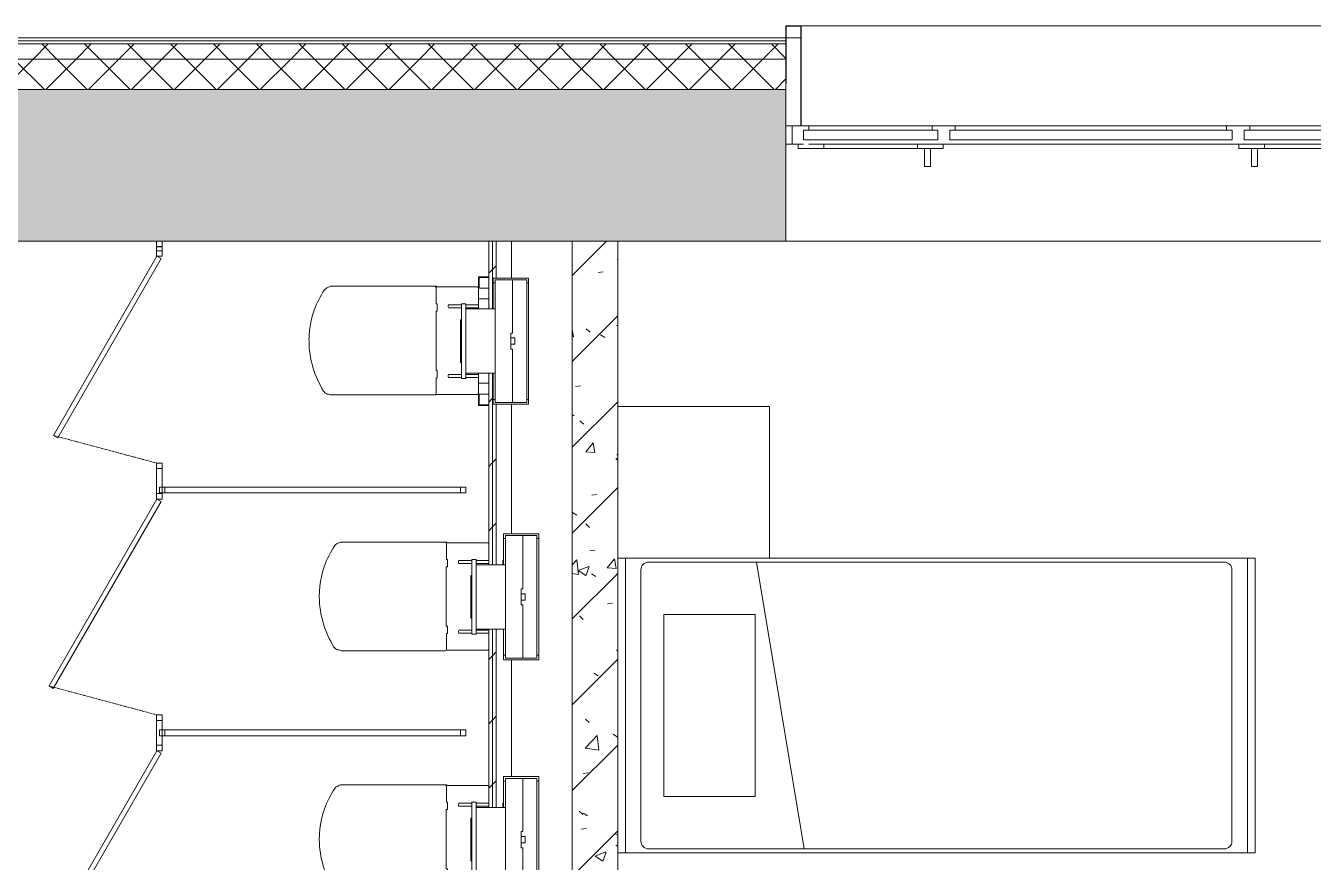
# Model space of a CAD drawing. Header units: millimetres. Extents: x -515342 to 330399, y -224905 to 507333.
# Drawn here: x -372567 to -368325, y 389193 to 391949 of the extents above; entities that cross this region are included whole.
import ezdxf

# ---------------------------------------------------------------- set-up
doc = ezdxf.new("R2010")
doc.units = ezdxf.units.MM
doc.linetypes.add('ASVP_Невидимые', pattern=[5, 3, -2])
doc.layers.get('0').update_dxf_attribs({"lineweight": 0})
for name, color, linetype, lineweight in [('_ Окна', 7, 'Continuous', 0), ('Витраж', 7, 'Continuous', 0), ('Мебель', 7, 'Continuous', 0), ('Обобщенные модели', 7, 'Continuous', 0), ('Окна', 7, 'Continuous', 0), ('Панели витража', 7, 'Continuous', 0), ('Сантехника', 7, 'Continuous', 0), ('Стены внутренние', 7, 'Continuous', 0), ('Стены наружные', 7, 'Continuous', 0), ('Стены несущие', 7, 'Continuous', 0), ('Стены отделка', 7, 'Continuous', 0), ('Стены перегородки', 7, 'Continuous', 0), ('Стены штриховка', 7, 'Continuous', 0)]:
    doc.layers.add(name, color=color, linetype=linetype, lineweight=lineweight)
pattern_1 = [(45, (0, 0), (-70.71068, 70.71068), []), (135, (0, 0), (-70.71068, -70.71068), [])]
pattern_2 = [(45, (-374461.89, 375834.49), (-106.066, 106.066), [])]

# ---------------------------------------------------------------- blocks, each defined once
blk = doc.blocks.new('Окно_ПВХ_3Створки_1Фрамуга-верх - АР_Окно_ОП_1820_h_х1970_3ст2фр-в-9696728-О_АР_П_4__10_050_План 4 этажа')
at = {"layer": '_ Окна'}
for p, q in [((-929, 130), (-1005, 130)), ((-1005, 130), (-1005, 70)), ((-985, 70), (-985, 130)), ((-929, 116), (-929, 130)), ((-447, 130), (-523, 130)), ((-523, 130), (-523, 116)), ((-447, 116), (-447, 130)), ((523, 130), (447, 130)), ((447, 130), (447, 116)), ((523, 116), (523, 130)), ((929, 130), (929, 116)), ((1005, 130), (929, 130)), ((985, 70), (985, 130)), ((1005, 70), (1005, 130)), ((-947, 84), (-947, 116)), ((-947, 116), (-929, 116)), ((-523, 116), (-929, 116)), ((-523, 116), (-505, 116)), ((-505, 116), (-505, 84)), ((-465, 84), (-465, 116)), ((-465, 116), (-447, 116)), ((447, 116), (-447, 116)), ((447, 116), (465, 116)), ((465, 116), (465, 84)), ((505, 84), (505, 116)), ((505, 116), (523, 116)), ((929, 116), (523, 116)), ((929, 116), (947, 116)), ((947, 116), (947, 84)), ((-1005, 70), (-947, 70)), ((-965, 56), (-965, 70)), ((-880, 56), (-965, 56)), ((-505, 84), (-947, 84)), ((-880, 70), (-880, 56)), ((-572, 70), (-572, 56)), ((-487, 56), (-572, 56)), ((-505, 70), (-465, 70)), ((-487, 70), (-487, 56)), ((465, 84), (-465, 84)), ((465, 70), (505, 70)), ((487, 56), (487, 70)), ((572, 56), (487, 56)), ((947, 84), (505, 84)), ((572, 70), (572, 56)), ((880, 70), (880, 56)), ((965, 56), (880, 56)), ((947, 70), (1005, 70)), ((965, 70), (965, 56))]:
    blk.add_line(p, q, dxfattribs=at)
at = {"layer": 'Окна'}
for p, q in [((-929, 130), (-523, 130)), ((-447, 130), (447, 130)), ((523, 130), (929, 130)), ((-505, 70), (-929, 70)), ((-572, 56), (-880, 56)), ((-548.5, -4), (-548.5, 56)), ((-528.5, 56), (-528.5, -4)), ((465, 70), (-465, 70)), ((929, 70), (505, 70)), ((528.5, -4), (528.5, 56)), ((548.5, 56), (548.5, -4)), ((880, 56), (572, 56)), ((-528.5, -4), (-548.5, -4)), ((548.5, -4), (528.5, -4))]:
    blk.add_line(p, q, dxfattribs=at)
blk = doc.blocks.new('Прямоугольный импост - АР_Откос_Металлический_50х330 Коричневый Левый-9899774-О_АР_П_4__10_050_План 4 этажа')
at = {"layer": 'Витраж'}
blk.add_line((4449.2, 16115), (6359.2, 16115), dxfattribs=at)
blk = doc.blocks.new('Прямоугольный импост - АР_Откос_Металлический_50х330 Коричневый Правый-9899919-О_АР_П_4__10_050_План 4 этажа')
at = {"layer": 'Витраж', "lineweight": 18}
for p, q in [((-50, -290), (-50, 40)), ((-50, 40), (0, 40)), ((-1, 39), (-49, 39)), ((-49, 39), (-49, -290)), ((-1, -150), (-1, 39)), ((0, 40), (0, -150)), ((0, -150), (-1, -150))]:
    blk.add_line(p, q, dxfattribs=at)
blk = doc.blocks.new('СД_Люблино_Фасады_rvt-1-О_АР_П_4__10_050_План 4 этажа')
at = {"layer": 'Стены внутренние'}
h = blk.add_hatch(dxfattribs=at)
h.set_pattern_fill('FP_1', color=256, style=0, pattern_type=2)
h.set_pattern_definition([(45, (0, 0), (-224.5064, 224.5064), []), (45, (224.5, 0), (-224.5064, 224.5064), [396.875, -79.375, 3.353, -76.022])])
h.paths.add_polyline_path([(101337.7, 15405), (101935, 15405), (101935, 15905), (97278.9, 15905), (97278.9, 15405), (101210, 15405)])
h.paths.add_polyline_path([(95268.9, 15405), (95268.9, 15905), (93672.7, 15905), (93672.7, 15405), (95206.9, 15405)])
h.paths.add_polyline_path([(91662.7, 15405), (91662.7, 15905), (90062.5, 15905), (90062.5, 15405), (91375.2, 15405)])
h.paths.add_polyline_path([(88052.5, 15405), (88052.5, 15905), (86472.6, 15905), (86472.6, 15405), (87798.9, 15405)])
h.paths.add_polyline_path([(84462.6, 15405), (84462.6, 15905), (82935.3, 15905), (82935.3, 15405), (84222.6, 15405)])
h.paths.add_polyline_path([(80925.3, 15405), (80925.3, 15905), (79340.3, 15905), (79340.3, 15405), (80901.8, 15405)])
h.paths.add_polyline_path([(77330.3, 15405), (77330.3, 15905), (75739.7, 15905), (75739.7, 15405), (77070.1, 15405)])
h.paths.add_polyline_path([(73729.7, 15405), (73729.7, 15905), (72144.8, 15905), (72144.8, 15405), (73493.8, 15405)])
h.paths.add_polyline_path([(70134.8, 15405), (70134.8, 15905), (68493.6, 15905), (68493.6, 15405), (69917.5, 15405)])
h.paths.add_polyline_path([(66341.2, 15405), (66483.6, 15405), (66483.6, 15905), (64878.6, 15905), (64878.6, 15405), (65319.4, 15405)])
h.paths.add_polyline_path([(62868.6, 15405), (62868.6, 15905), (60500.1, 15905), (60500.1, 15405), (62764.9, 15405)])
h.paths.add_polyline_path([(58090.1, 15405), (58090.1, 15905), (56894.2, 15905), (56894.2, 15405), (57655.9, 15405)])
h.paths.add_polyline_path([(54484.2, 15405), (54484.2, 15905), (51825.9, 15905), (51825.9, 15405), (54079.6, 15405)])
h.paths.add_polyline_path([(49815.9, 15405), (49815.9, 15905), (47243.8, 15905), (47243.8, 15405), (48970.6, 15405)])
h.paths.add_polyline_path([(44833.8, 15405), (44833.8, 15905), (43623.8, 15905), (43623.8, 15405), (44430.3, 15405)])
h.paths.add_polyline_path([(41213.8, 15405), (41213.8, 15905), (38819.5, 15905), (38819.5, 15405), (40796.3, 15405)])
h.paths.add_polyline_path([(36709.1, 15405), (36809.5, 15405), (36809.5, 15905), (35219.5, 15905), (35219.5, 15405), (35687.3, 15405)])
h.paths.add_polyline_path([(33209.5, 15405), (33209.5, 15905), (31619.5, 15905), (31619.5, 15405), (33132.8, 15405)])
h.paths.add_polyline_path([(29609.5, 15405), (29609.5, 15905), (28023.1, 15905), (28023.8, 15405), (29556.5, 15405)])
h.paths.add_polyline_path([(25980.2, 15405), (26013.1, 15405), (26013.1, 15905), (24425.8, 15905), (24425.8, 15405), (25469.3, 15405)])
h.paths.add_polyline_path([(22415.8, 15405), (22415.8, 15905), (20810.9, 15905), (20810.9, 15405), (22403.9, 15405)])
h.paths.add_polyline_path([(18800.9, 15405), (18800.9, 15905), (17210.3, 15905), (17210.3, 15405), (18397.4, 15405)])
h.paths.add_polyline_path([(15200.3, 15405), (15200.3, 15905), (13615.3, 15905), (13615.3, 15405), (14740.4, 15405)])
h.paths.add_polyline_path([(11605.3, 15405), (11605.3, 15905), (10024.1, 15905), (10024.1, 15405), (11201.9, 15405)])
h.paths.add_polyline_path([(8014.1, 15405), (8014.1, 15905), (6409.2, 15905), (6409.2, 15405), (7587.9, 15405)])
h.paths.add_polyline_path([(4399.2, 15405), (4399.2, 15905), (-305, 15905), (-305, 15405), (4011.6, 15405)])
at = {"layer": 'Стены наружные'}
h = blk.add_hatch(dxfattribs=at)
h.set_pattern_fill('FP_2', color=256, style=0, pattern_type=2)
h.set_pattern_definition(pattern_1)
h.paths.add_polyline_path([(102035, 16005), (102085, 16005), (102085, 16055), (97278.9, 16055), (97278.9, 16005), (101082.3, 16005)])
h.paths.add_polyline_path([(95268.9, 16005), (95268.9, 16055), (93672.7, 16055), (93672.7, 16005), (94951.5, 16005)])
h.paths.add_polyline_path([(91662.7, 16005), (91662.7, 16055), (90062.5, 16055), (90062.5, 16005), (90864.3, 16005)])
h.paths.add_polyline_path([(88052.5, 16005), (88052.5, 16055), (86472.6, 16055), (86472.6, 16005), (86777.1, 16005)])
h.paths.add_polyline_path([(84462.6, 16005), (84462.6, 16055), (82935.3, 16055), (82935.3, 16005), (84222.6, 16005)])
h.paths.add_polyline_path([(80925.3, 16005), (80925.3, 16055), (79340.3, 16055), (79340.3, 16005), (80646.3, 16005)])
h.paths.add_polyline_path([(77330.3, 16005), (77330.3, 16055), (75739.7, 16055), (75739.7, 16005), (76559.2, 16005)])
h.paths.add_polyline_path([(73729.7, 16005), (73729.7, 16055), (72144.8, 16055), (72144.8, 16005), (72472, 16005)])
h.paths.add_polyline_path([(70134.8, 16005), (70134.8, 16055), (68493.6, 16055), (68493.6, 16005)])
h.paths.add_polyline_path([(66483.6, 16005), (66483.6, 16055), (64878.6, 16055), (64878.6, 16005), (66341.2, 16005)])
h.paths.add_polyline_path([(62868.6, 16005), (62868.6, 16055), (60500.1, 16055), (60500.1, 16005), (62254, 16005)])
h.paths.add_polyline_path([(58090.1, 16005), (58090.1, 16055), (56894.2, 16055), (56894.2, 16005)])
h.paths.add_polyline_path([(54484.2, 16005), (54484.2, 16055), (51825.9, 16055), (51825.9, 16005), (52036, 16005)])
h.paths.add_polyline_path([(49815.9, 16005), (49815.9, 16055), (47243.8, 16055), (47243.8, 16005), (47948.8, 16005)])
h.paths.add_polyline_path([(43861.7, 16005), (44833.8, 16005), (44833.8, 16055), (43623.8, 16055), (43623.8, 16005)])
h.paths.add_polyline_path([(41213.8, 16005), (41213.8, 16055), (38819.5, 16055), (38819.5, 16005), (40796.3, 16005)])
h.paths.add_polyline_path([(36809.5, 16005), (36809.5, 16055), (35219.5, 16055), (35219.5, 16005), (35687.3, 16005)])
h.paths.add_polyline_path([(33209.5, 16005), (33209.5, 16055), (31619.5, 16055), (31619.5, 16005)])
h.paths.add_polyline_path([(29609.5, 16005), (29609.5, 16055), (28023.1, 16055), (28023.1, 16005), (29556.5, 16005)])
h.paths.add_polyline_path([(26013.1, 16005), (26013.1, 16055), (24425.8, 16055), (24425.8, 16005)])
h.paths.add_polyline_path([(22415.8, 16005), (22415.8, 16055), (20810.9, 16055), (20810.9, 16005)])
h.paths.add_polyline_path([(18800.9, 16005), (18800.9, 16055), (17210.3, 16055), (17210.3, 16005), (18316.7, 16005)])
h.paths.add_polyline_path([(15200.3, 16005), (15200.3, 16055), (13615.3, 16055), (13615.3, 16005)])
h.paths.add_polyline_path([(11605.3, 16005), (11605.3, 16055), (10024.1, 16055), (10024.1, 16005), (11164.2, 16005)])
h.paths.add_polyline_path([(8014.1, 16005), (8014.1, 16055), (6409.2, 16055), (6409.2, 16005), (7587.9, 16005)])
h.paths.add_polyline_path([(4399.2, 16005), (4399.2, 16055), (-405, 16055), (-405, 16005), (2989.8, 16005)])
h = blk.add_hatch(dxfattribs=at)
h.set_pattern_fill('FP_2', color=256, style=0, pattern_type=2)
h.set_pattern_definition(pattern_1)
h.paths.add_polyline_path([(101935, 15905), (102035, 15905), (102035, 16005), (97278.9, 16005), (97278.9, 15905), (101082.3, 15905)])
h.paths.add_polyline_path([(95268.9, 15905), (95268.9, 16005), (93672.7, 16005), (93672.7, 15905), (94951.5, 15905)])
h.paths.add_polyline_path([(91662.7, 15905), (91662.7, 16005), (90062.5, 16005), (90062.5, 15905), (90864.3, 15905)])
h.paths.add_polyline_path([(88052.5, 15905), (88052.5, 16005), (86472.6, 16005), (86472.6, 15905), (86777.1, 15905)])
h.paths.add_polyline_path([(84462.6, 15905), (84462.6, 16005), (82935.3, 16005), (82935.3, 15905), (84222.6, 15905)])
h.paths.add_polyline_path([(80925.3, 15905), (80925.3, 16005), (79340.3, 16005), (79340.3, 15905), (80646.3, 15905)])
h.paths.add_polyline_path([(77330.3, 15905), (77330.3, 16005), (75739.7, 16005), (75739.7, 15905), (76559.2, 15905)])
h.paths.add_polyline_path([(73729.7, 15905), (73729.7, 16005), (72144.8, 16005), (72144.8, 15905), (72472, 15905)])
h.paths.add_polyline_path([(70134.8, 15905), (70134.8, 16005), (68493.6, 16005), (68493.6, 15905)])
h.paths.add_polyline_path([(66341.2, 15905), (66483.6, 15905), (66483.6, 16005), (64878.6, 16005), (64878.6, 15905)])
h.paths.add_polyline_path([(62868.6, 15905), (62868.6, 16005), (60500.1, 16005), (60500.1, 15905), (62254, 15905)])
h.paths.add_polyline_path([(58090.1, 15905), (58090.1, 16005), (56894.2, 16005), (56894.2, 15905)])
h.paths.add_polyline_path([(54484.2, 15905), (54484.2, 16005), (51825.9, 16005), (51825.9, 15905), (52036, 15905)])
h.paths.add_polyline_path([(49815.9, 15905), (49815.9, 16005), (47243.8, 16005), (47243.8, 15905), (47948.8, 15905)])
h.paths.add_polyline_path([(44833.8, 15905), (44833.8, 16005), (43623.8, 16005), (43623.8, 15905), (43861.7, 15905)])
h.paths.add_polyline_path([(41213.8, 15905), (41213.8, 16005), (38819.5, 16005), (38819.5, 15905), (40796.3, 15905)])
h.paths.add_polyline_path([(36809.5, 15905), (36809.5, 16005), (35219.5, 16005), (35219.5, 15905), (35687.3, 15905)])
h.paths.add_polyline_path([(33209.5, 15905), (33209.5, 16005), (31619.5, 16005), (31619.5, 15905)])
h.paths.add_polyline_path([(29556.5, 15905), (29609.5, 15905), (29609.5, 16005), (28023.1, 16005), (28023.1, 15905)])
h.paths.add_polyline_path([(26013.1, 15905), (26013.1, 16005), (24425.8, 16005), (24425.8, 15905)])
h.paths.add_polyline_path([(22415.8, 15905), (22415.8, 16005), (20810.9, 16005), (20810.9, 15905)])
h.paths.add_polyline_path([(18800.9, 15905), (18800.9, 16005), (17210.3, 16005), (17210.3, 15905), (18316.7, 15905)])
h.paths.add_polyline_path([(15200.3, 15905), (15200.3, 16005), (13615.3, 16005), (13615.3, 15905)])
h.paths.add_polyline_path([(11605.3, 15905), (11605.3, 16005), (10024.1, 16005), (10024.1, 15905), (11164.2, 15905)])
h.paths.add_polyline_path([(8014.1, 15905), (8014.1, 16005), (6409.2, 16005), (6409.2, 15905), (7587.9, 15905)])
h.paths.add_polyline_path([(4399.2, 15905), (4399.2, 16005), (-305, 16005), (-305, 15905), (2989.8, 15905)])
at = {"layer": 'Стены внутренние'}
for p, q in [((4400, 16075), (4448.3, 16075)), ((6409.2, 15405), (4399.2, 15405))]:
    blk.add_line(p, q, dxfattribs=at)
at = {"layer": 'Стены несущие'}
for p, q in [((4399.2, 15905), (-305, 15905)), ((-305, 15905), (4399.2, 15905)), ((4399.2, 15785), (4399.2, 15905)), ((4399.2, 15405), (4399.2, 15725)), ((195, 15405), (4399.2, 15405))]:
    blk.add_line(p, q, dxfattribs=at)
at = {"layer": 'Стены отделка', "lineweight": 9}
for p, q in [((4399.2, 16075), (-475, 16075)), ((4399.2, 16065), (4399.2, 16075)), ((4399.2, 16055), (4399.2, 16065)), ((4399.2, 16005), (4399.2, 16055)), ((4399.2, 15905), (4399.2, 16005))]:
    blk.add_line(p, q, dxfattribs=at)
at = {"layer": 'Стены штриховка'}
for p, q in [((4399.2, 16065), (-465, 16065)), ((4399.2, 16055), (-305, 16055)), ((-305, 16055), (4399.2, 16055)), ((4399.2, 16005), (-305, 16005))]:
    blk.add_line(p, q, dxfattribs=at)
at = {"layer": 'Витраж', "lineweight": 9, "extrusion": (0, 0, -1)}
blk.add_blockref('Прямоугольный импост - АР_Откос_Металлический_50х330 Коричневый Правый-9899919-О_АР_П_4__10_050_План 4 этажа', (-4399.2, 16075), dxfattribs=at)
at = {"layer": 'Витраж', "lineweight": 9}
blk.add_blockref('Прямоугольный импост - АР_Откос_Металлический_50х330 Коричневый Левый-9899774-О_АР_П_4__10_050_План 4 этажа', (0, 0), dxfattribs=at)
at = {"layer": 'Окна', "lineweight": 9}
blk.add_blockref('Окно_ПВХ_3Створки_1Фрамуга-верх - АР_Окно_ОП_1820_h_х1970_3ст2фр-в-9696728-О_АР_П_4__10_050_План 4 этажа', (5404.2, 15655), dxfattribs=at)
blk = doc.blocks.new('Кровать-Больница - 0970 x 2100 мм-8734026-О_АР_П_4__10_050_План 4 этажа')
at = {"layer": 'Мебель'}
for p, q in [((-76.5, 659), (-76.5, 633.6)), ((893.5, 659), (893.5, 633.6)), ((-76.5, 633.6), (-76.5, -1415.6)), ((-76.5, 633.6), (893.5, 633.6)), ((893.5, -1415.6), (893.5, 633.6)), ((-63.8, -1339.4), (-63.8, 557.4)), ((-38.4, 582.8), (855.4, 582.8)), ((880.8, -1339.4), (880.8, 557.4)), ((108.5, 506.6), (108.5, 206.6)), ((108.5, 506.6), (708.5, 506.6)), ((708.5, 506.6), (708.5, 206.6)), ((880.8, 201.8), (-63.8, 45.1)), ((108.5, 206.6), (708.5, 206.6)), ((-38.4, -1364.8), (855.4, -1364.8)), ((-76.5, -1415.6), (-76.5, -1441)), ((-76.5, -1415.6), (893.5, -1415.6)), ((-76.5, -1441), (893.5, -1441)), ((893.5, -1415.6), (893.5, -1441))]:
    blk.add_line(p, q, dxfattribs=at)
for centre, start, end in [((-38.4, 557.4), 90, 180), ((855.4, 557.4), 360, 90), ((-38.4, -1339.4), 180, 270), ((855.4, -1339.4), 270, 0)]:
    blk.add_arc(centre, 25.4, start, end, dxfattribs=at)
blk = doc.blocks.new('Прикроватная тумба - Прикроватная тумба-8750228-О_АР_П_4__10_050_План 4 этажа')
at = {"layer": 'Мебель'}
for p, q in [((0, 0), (0, -500)), ((0, -500), (500, -500))]:
    blk.add_line(p, q, dxfattribs=at)
blk = doc.blocks.new('ASVP_ПерегородкаСантехническая_Панель - ASVP_ПанельСантехническая_ЛДСП16мм-9055898-О_АР_П_4__10_050_План 4 этажа')
at = {"layer": 'Панели витража'}
for p, q in [((6.8, 9.5), (-6.8, 9.5)), ((-6.8, 9.5), (-6.8, -9.5)), ((6.8, -9.5), (6.8, 9.5)), ((-6.8, -9.5), (6.8, -9.5))]:
    blk.add_line(p, q, dxfattribs=at)
blk = doc.blocks.new('Прямоугольный импост - ASVP_ПерегородкаСантехническая_Профиль_18х19мм-9141850-О_АР_П_4__10_050_План 4 этажа')
at = {"layer": 'Витраж'}
for p, q in [((0, 9.5), (-18, 9.5)), ((-18, 9.5), (-18, -9.5)), ((-18, -9.5), (0, -9.5))]:
    blk.add_line(p, q, dxfattribs=at)
blk = doc.blocks.new('ASVP_ПерегородкаСантехническая_Дверь - ASVP_ДверьСантехническая_Л-8879854-О_АР_П_4__10_050_План 4 этажа')
at = {"layer": 'Панели витража'}
for p, q in [((-341, -8), (-333, 5.9)), ((257.6, -335.1), (-333, 5.9)), ((249.6, -349), (-341, -8)), ((249.6, -349), (257.6, -335.1))]:
    blk.add_line(p, q, dxfattribs=at)
at = {"layer": 'Панели витража', "linetype": 'ASVP_Невидимые'}
blk.add_line((341, -8), (249.6, -349), dxfattribs=at)
blk = doc.blocks.new('Прямоугольный импост - ASVP_ПерегородкаСантехническая_Профиль_18х19мм-8968557-О_АР_П_4__10_050_План 4 этажа')
at = {"layer": 'Витраж'}
for p, q in [((-9, -9.5), (-9, 9.5)), ((-9, 9.5), (9, 9.5)), ((9, 9.5), (9, -9.5)), ((9, -9.5), (-9, -9.5))]:
    blk.add_line(p, q, dxfattribs=at)
blk = doc.blocks.new('ASVP_ПерегородкаСантехническая_Панель - ASVP_ПанельСантехническая_ЛДСП16мм-9055899-О_АР_П_4__10_050_План 4 этажа')
at = {"layer": 'Панели витража'}
for p, q in [((41, 9.5), (-41, 9.5)), ((-41, 9.5), (-41, -9.5)), ((41, -9.5), (41, 9.5)), ((-41, -9.5), (41, -9.5))]:
    blk.add_line(p, q, dxfattribs=at)
blk = doc.blocks.new('ASVP_ПерегородкаСантехническая_Панель - ASVP_ПанельСантехническая_ЛДСП16мм-10251234-О_АР_П_4__10_050_План 4 этажа')
at = {"layer": 'Панели витража'}
for p, q in [((487, 9.5), (-487, 9.5)), ((-487, 9.5), (-487, -9.5)), ((487, -9.5), (487, 9.5)), ((-487, -9.5), (487, -9.5))]:
    blk.add_line(p, q, dxfattribs=at)
blk = doc.blocks.new('Прямоугольный импост - ASVP_ПерегородкаСантехническая_Профиль_18х19мм-8833912-О_АР_П_4__10_050_План 4 этажа')
at = {"layer": 'Витраж'}
for p, q in [((-18, -9.5), (-18, 9.5)), ((-18, 9.5), (0, 9.5)), ((0, 9.5), (0, -9.5)), ((0, -9.5), (-18, -9.5))]:
    blk.add_line(p, q, dxfattribs=at)
blk = doc.blocks.new('Прямоугольный импост - ASVP_ПерегородкаСантехническая_Профиль_18х19мм-8833913-О_АР_П_4__10_050_План 4 этажа')
at = {"layer": 'Витраж'}
for p, q in [((0, 9.5), (-18, 9.5)), ((-18, 9.5), (-18, -9.5)), ((0, -9.5), (0, 9.5)), ((-18, -9.5), (0, -9.5))]:
    blk.add_line(p, q, dxfattribs=at)
blk = doc.blocks.new('ВК_01_Инсталляция с унитазом Geberit - 400_74_Geberit_Duofix_H112_Sigma_12_cm_ready_for_support_handles-10222215-О_АР_П_4__10_050_План 4 этажа')
at = {"layer": 'Обобщенные модели'}
for p, q in [((-117.5, 0), (-173.6, 0)), ((-106, 0), (-112.5, 0)), ((112.5, 0), (106, 0)), ((170.8, 0), (117.5, 0)), ((-178.4, -3.7), (-178.4, -136.8)), ((176, -138), (176, -3.9)), ((-180.8, -139.6), (-180.8, -486.2)), ((-178.2, -140.3), (-180.8, -142.9)), ((-175.1, -139.6), (-123.3, -139.6)), ((-123.3, -135.7), (-99.2, -135.7)), ((-123.3, -139.6), (-123.3, -135.7)), ((-99.2, -135.7), (-99.2, -139.7)), ((-99.2, -139.7), (96.6, -139.7)), ((96.6, -139.7), (96.7, -135.7)), ((96.7, -135.7), (120.7, -135.7)), ((120.7, -135.7), (120.7, -139.6)), ((120.7, -139.6), (172.1, -139.6)), ((177.5, -483.4), (177.5, -144.5))]:
    blk.add_line(p, q, dxfattribs=at)
for centre, radius, start, end in [((-173.9, -4.6), 4.61, 85.7424, 169.6637), ((171.3, -4.7), 4.78, 9.3401, 96.6599), ((-174.9, -142.1), 6.37, 123.7636, 156.6535), ((-175.3, -145.6), 6.04, 88.6989, 119.3011), ((172.1, -147.1), 7.56, 47.4267, 90), ((162.6, -144.5), 14.9, 360, 25.6266), ((-153.9, -480.3), 27.5, 192.3562, 214.291), ((-158.2, -491.4), 18.9, 193.5902, 235.7095), ((-2.4, -262.9), 295.5, 235.7095, 250.2905), ((-1.6, -260.9), 299.9, 303.8485, 304.273), ((157.8, -494.9), 16.7, 304.273, 5.1522), ((159.4, -483.4), 18.1, 326.2581, 360), ((-2.4, -262.9), 295.5, 250.2905, 261.1454), ((-4.8, -234.1), 324.1, 270.8546, 301.6815), ((-4.2, -274.7), 283.5, 261.1454, 270.8546)]:
    blk.add_arc(centre, radius, start, end, dxfattribs=at)
at = {"layer": 'Сантехника', "lineweight": 18}
for p, q in [((-208, 165), (-197.5, 165)), ((-208, 49), (-208, 165)), ((-201.8, 112), (-201.8, 159)), ((-201.8, 159), (201.8, 159)), ((-197.5, 165), (-192.5, 165)), ((-191.9, 165), (-194.2, 165)), ((-192.5, 165), (-192.5, 159)), ((-192.5, 165), (-189.2, 165)), ((-189.2, 165), (-149.2, 165)), ((149.2, 165), (-149.2, 165)), ((149.2, 165), (189.2, 165)), ((189.2, 165), (192.5, 165)), ((194.2, 165), (191.9, 165)), ((192.5, 159), (192.5, 165)), ((192.5, 165), (197.5, 165)), ((197.5, 165), (208, 165)), ((201.8, 159), (201.8, 112)), ((208, 165), (208, 49)), ((-201.8, 55), (-201.8, 112)), ((-201.8, 112), (-26.5, 112)), ((-26.5, 107), (-26.5, 112)), ((26.5, 107), (-26.5, 107)), ((-10.5, 119.5), (-10.5, 107)), ((-10.5, 119.5), (10.5, 119.5)), ((-10.1, 119.5), (-10.5, 119.5)), ((10.5, 119.5), (10.1, 119.5)), ((10.5, 107), (10.5, 119.5)), ((26.5, 112), (201.8, 112)), ((26.5, 112), (26.5, 107)), ((201.8, 112), (201.8, 55)), ((-197.5, 49), (-208, 49)), ((-201.8, 55), (201.8, 55)), ((-192.5, 49), (-197.5, 49)), ((-192.5, 55), (-192.5, 49)), ((-189.2, 49), (-192.5, 49)), ((-149.2, 49), (-189.2, 49)), ((-149.2, 49), (-106, 49)), ((-120, 47), (-120, 49)), ((-106, 47), (-120, 47)), ((-106, 55), (-106, -41)), ((106, -41), (106, 55)), ((106, 49), (149.2, 49)), ((189.2, 49), (149.2, 49)), ((192.5, 49), (189.2, 49)), ((192.5, 49), (192.5, 55)), ((197.5, 49), (192.5, 49)), ((208, 49), (197.5, 49)), ((-212, 34), (-212, 0.5)), ((-212, 0.5), (-139, 0.5)), ((-210, 34), (-210, 2.5)), ((-210, 2.5), (-175, 2.5)), ((-175, 2.5), (-175, 34)), ((-139, 0.5), (-139, 34)), ((-120, 0), (-120, -41)), ((-117.5, 0), (-112.5, 0)), ((-110, -41), (-110, 0)), ((110, 0), (110, -41)), ((112.5, 0), (117.5, 0)), ((120, -41), (120, 0)), ((139, 34), (139, 0.5)), ((139, 0.5), (212, 0.5)), ((175, 34), (175, 2.5)), ((175, 2.5), (210, 2.5)), ((210, 2.5), (210, 34)), ((212, 0.5), (212, 34)), ((-123, -41), (123, -41)), ((-123, -56), (-123, -41)), ((123, -41), (123, -56)), ((123, -56), (-123, -56)), ((-120, -56), (-120, -100)), ((-110, -100), (-110, -56)), ((-70.3, -58.7), (-70.3, -56)), ((-70.3, -59), (70.2, -59)), ((70.2, -56), (70.2, -58.7)), ((110, -56), (110, -100)), ((120, -100), (120, -56)), ((-112.5, -100), (-117.5, -100)), ((117.5, -100), (112.5, -100))]:
    blk.add_line(p, q, dxfattribs=at)
blk = doc.blocks.new('ВК_01_Инсталляция с унитазом Geberit - 400_74_Geberit_Duofix_H112_Sigma_12_cm_ready_for_support_handles-V107-О_АР_П_4__10_050_План 4 этажа')
at = {"layer": 'Обобщенные модели'}
for p, q in [((-178.4, -3.7), (-178.4, -136.8)), ((176, -138), (176, -3.9)), ((-180.8, -139.6), (-180.8, -486.2)), ((-178.2, -140.3), (-180.8, -142.9)), ((-175.1, -139.6), (-123.3, -139.6)), ((-123.3, -135.7), (-99.2, -135.7)), ((-123.3, -139.6), (-123.3, -135.7)), ((-99.2, -135.7), (-99.2, -139.7)), ((-99.2, -139.7), (96.6, -139.7)), ((96.6, -139.7), (96.7, -135.7)), ((96.7, -135.7), (120.7, -135.7)), ((120.7, -135.7), (120.7, -139.6)), ((120.7, -139.6), (172.1, -139.6)), ((177.5, -483.4), (177.5, -144.5))]:
    blk.add_line(p, q, dxfattribs=at)
for centre, radius, start, end in [((-173.9, -4.6), 4.61, 85.7424, 169.6637), ((171.3, -4.7), 4.78, 9.3401, 67.5533), ((-174.9, -142.1), 6.37, 123.7636, 156.6535), ((-175.3, -145.6), 6.04, 88.6989, 119.3011), ((172.1, -147.1), 7.56, 47.4267, 90), ((162.6, -144.5), 14.9, 360, 25.6266), ((-153.9, -480.3), 27.5, 192.3562, 214.291), ((-158.2, -491.4), 18.9, 193.5902, 235.7095), ((-2.4, -262.9), 295.5, 235.7095, 250.2905), ((-1.6, -260.9), 299.9, 303.8485, 304.273), ((157.8, -494.9), 16.7, 304.273, 5.1522), ((159.4, -483.4), 18.1, 326.2581, 360), ((-2.4, -262.9), 295.5, 250.2905, 261.1454), ((-4.8, -234.1), 324.1, 270.8546, 301.6815), ((-4.2, -274.7), 283.5, 261.1454, 270.8546)]:
    blk.add_arc(centre, radius, start, end, dxfattribs=at)
at = {"layer": 'Сантехника', "lineweight": 18}
for p, q in [((-208, 165), (-197.5, 165)), ((-208, 49), (-208, 165)), ((-201.8, 112), (-201.8, 159)), ((-201.8, 159), (201.8, 159)), ((-197.5, 165), (-192.5, 165)), ((-191.9, 165), (-194.2, 165)), ((-192.5, 165), (-192.5, 159)), ((-192.5, 165), (-189.2, 165)), ((-189.2, 165), (-149.2, 165)), ((149.2, 165), (-149.2, 165)), ((149.2, 165), (189.2, 165)), ((189.2, 165), (192.5, 165)), ((194.2, 165), (191.9, 165)), ((192.5, 159), (192.5, 165)), ((192.5, 165), (197.5, 165)), ((197.5, 165), (208, 165)), ((201.8, 159), (201.8, 112)), ((208, 165), (208, 49)), ((-201.8, 55), (-201.8, 112)), ((-201.8, 112), (-26.5, 112)), ((-26.5, 107), (-26.5, 112)), ((26.5, 107), (-26.5, 107)), ((-10.5, 119.5), (-10.5, 107)), ((-10.5, 119.5), (10.5, 119.5)), ((-10.1, 119.5), (-10.5, 119.5)), ((10.5, 119.5), (10.1, 119.5)), ((10.5, 107), (10.5, 119.5)), ((26.5, 112), (201.8, 112)), ((26.5, 112), (26.5, 107)), ((201.8, 112), (201.8, 55)), ((-197.5, 49), (-208, 49)), ((-201.8, 55), (201.8, 55)), ((-192.5, 49), (-197.5, 49)), ((-192.5, 55), (-192.5, 49)), ((-189.2, 49), (-192.5, 49)), ((-149.2, 49), (-189.2, 49)), ((-149.2, 49), (-106, 49)), ((-120, 47), (-120, 49)), ((-106, 47), (-120, 47)), ((-106, 55), (-106, -41)), ((106, -41), (106, 55)), ((106, 49), (149.2, 49)), ((189.2, 49), (149.2, 49)), ((192.5, 49), (189.2, 49)), ((192.5, 49), (192.5, 55)), ((197.5, 49), (192.5, 49)), ((208, 49), (197.5, 49)), ((-123, -41), (123, -41)), ((-123, -56), (-123, -41)), ((-120, 0), (-120, -41)), ((-110, -41), (-110, 0)), ((110, 0), (110, -41)), ((120, -41), (120, 0)), ((123, -41), (123, -56)), ((123, -56), (-123, -56)), ((-120, -56), (-120, -100)), ((-110, -100), (-110, -56)), ((-70.3, -58.7), (-70.3, -56)), ((-70.3, -59), (70.2, -59)), ((70.2, -56), (70.2, -58.7)), ((110, -56), (110, -100)), ((120, -100), (120, -56)), ((-112.5, -100), (-117.5, -100)), ((117.5, -100), (112.5, -100))]:
    blk.add_line(p, q, dxfattribs=at)
blk = doc.blocks.new('ASVP_ПерегородкаСантехническая_Дверь - ASVP_ДверьСантехническая_Л-10251235-О_АР_П_4__10_050_План 4 этажа')
at = {"layer": 'Панели витража'}
for p, q in [((-355.7, -8), (-347.7, 5.9)), ((268.4, -349.9), (-347.7, 5.9)), ((260.4, -363.7), (-355.7, -8)), ((260.4, -363.7), (268.4, -349.9))]:
    blk.add_line(p, q, dxfattribs=at)
at = {"layer": 'Панели витража', "linetype": 'ASVP_Невидимые'}
blk.add_line((355.7, -8), (260.4, -363.7), dxfattribs=at)

msp = doc.modelspace()

# ---------------------------------------------------------------- hatches: boundary and pattern name
at = {"layer": 'Стены внутренние'}
h = msp.add_hatch(dxfattribs=at)
h.set_pattern_fill('FP_6', color=256, style=0, pattern_type=2)
h.set_pattern_definition(pattern_2)
h.paths.add_polyline_path([(-371029.3897, 386414.4886), (-371030.0508, 386681.4886), (-371041.8897, 386681.4886), (-371041.8897, 386414.4886)])
h.paths.add_polyline_path([(-371041.8897, 386893.4886), (-371029.3897, 386893.4886), (-371029.3897, 387561.4886), (-371041.8897, 387561.4886), (-371041.8897, 387002.8272)])
h.paths.add_polyline_path([(-371041.8897, 387773.4886), (-371029.3897, 387773.4886), (-371029.3897, 388361.4886), (-371041.8897, 388361.4886), (-371041.8897, 388074.7971)])
h.paths.add_polyline_path([(-371029.3897, 388573.4886), (-371029.3897, 389161.4886), (-371041.8897, 389161.4886), (-371041.8897, 388573.4886), (-371034.965, 388573.4886)])
h.paths.add_polyline_path([(-371029.3897, 389373.4886), (-371029.3897, 389961.4886), (-371041.8897, 389961.4886), (-371041.8897, 389373.4886), (-371037.043, 389373.4886)])
h.paths.add_polyline_path([(-371029.3897, 390173.4886), (-371029.3897, 390804.2198), (-371041.8897, 390804.2198), (-371041.8897, 390173.4886), (-371039.1209, 390173.4886)])
h.paths.add_polyline_path([(-371041.8897, 391016.2198), (-371029.3897, 391016.2198), (-371029.3897, 391239.4886), (-371041.8897, 391239.4886), (-371041.8897, 391022.7142)])
h = msp.add_hatch(dxfattribs=at)
h.set_pattern_fill('FP_6', color=256, style=0, pattern_type=2)
h.set_pattern_definition(pattern_2)
h.paths.add_polyline_path([(-371016.8897, 386426.9886), (-371017.5199, 386681.4886), (-371029.3897, 386681.4886), (-371029.3897, 386426.9886)])
h.paths.add_polyline_path([(-371016.8897, 386893.4886), (-371016.8897, 387561.4886), (-371029.3897, 387561.4886), (-371029.3897, 386893.4886), (-371018.072, 386893.4886)])
h.paths.add_polyline_path([(-371029.3897, 387773.4886), (-371016.8897, 387773.4886), (-371016.8897, 388361.4886), (-371029.3897, 388361.4886), (-371029.3897, 388074.7971)])
h.paths.add_polyline_path([(-371016.8897, 388573.4886), (-371016.8897, 389161.4886), (-371029.3897, 389161.4886), (-371029.3897, 388573.4886), (-371022.447, 388573.4886)])
h.paths.add_polyline_path([(-371029.3897, 389373.4886), (-371016.8897, 389373.4886), (-371016.8897, 389961.4886), (-371029.3897, 389961.4886), (-371029.3897, 389504.0902)])
h.paths.add_polyline_path([(-371016.8897, 390173.4886), (-371016.8897, 390702.2198), (-371026.8897, 390702.2198), (-371026.8897, 390716.2553), (-371020.8897, 390716.2553), (-371020.8897, 390718.594), (-371026.8897, 390719.6506), (-371026.8897, 390804.2198), (-371029.3897, 390804.2198), (-371029.3897, 390173.4886), (-371026.6137, 390173.4886)])
h.paths.add_polyline_path([(-371028.8897, 391016.2198), (-371028.8447, 391030.2198), (-371026.8897, 391030.2198), (-371026.8897, 391101.8456), (-371020.8897, 391101.8456), (-371020.8897, 391104.1843), (-371026.8897, 391105.2198), (-371026.8897, 391118.2198), (-371016.8897, 391118.2198), (-371016.8897, 391239.4886), (-371029.3897, 391239.4886), (-371029.3897, 391016.2198)])
h = msp.add_hatch(dxfattribs=at)
h.set_pattern_fill('FP_3', color=256, style=0, pattern_type=2)
h.set_pattern_definition([(45, (-374461.89, 375834.49), (-141.4214, 141.4214), [])])
h.paths.add_polyline_path([(-370616.8897, 385229.4886), (-370616.8897, 391239.4886), (-370766.8897, 391239.4886), (-370766.8897, 385229.4886)])
h = msp.add_hatch(dxfattribs=at)
h.set_pattern_fill('FP_4', color=256, style=0, pattern_type=2)
h.set_pattern_definition([(50, (-374461.9, 375834.5), (364.368, -31.8783), [38.1, -419.1]), (355, (-374461.9, 375834.5), (-70.486, 382.113), [30.48, -335.28]), (100.451, (-374431.53, 375831.83), (293.885, 350.233), [32.38, -356.18]), (46.184, (-374461.9, 375936.1), (542.158, -84.086), [57.15, -628.65]), (96.636, (-374416.7, 375929.1), (474.805, 494.855), [48.57, -534.27]), (351.184, (-374461.9, 375936.1), (474.81, 494.85), [45.72, -502.92]), (21, (-374411.1, 375910.7), (303.2285, -204.5305), [38.1, -419.1]), (326, (-374411.1, 375910.7), (123.604, 368.376), [30.48, -335.28]), (71.451, (-374385.82, 375893.64), (426.834, 163.843), [32.38, -356.18]), (37.5, (-374461.89, 375834.49), (6.1766, 169.1102), [16.764, -314.452, 16.764, -323.596, -336.55]), (37.5, (-374461.89, 375834.49), (6.1766, 169.1102), [-671.576, 16.764, -319.786]), (7.5, (-374461.89, 375834.49), (133.6389, 200.3615), [16.764, -177.292, 16.764, -306.832, -128.27]), (7.5, (-374461.89, 375834.49), (133.6389, 200.3615), [-517.652, 16.764, -111.506]), (327.5, (-374575.17, 375834.49), (271.1818, -11.4584), [16.764, -110.236, 16.764, -379.476, -525.78]), (327.5, (-374575.17, 375834.49), (271.1818, -11.4584), [-523.24, 16.764, -509.016]), (317.5, (-374625.97, 375834.5), (296.2585, 50.853), [16.764, -148.336, 16.764, -246.38, -373.38]), (317.5, (-374625.97, 375834.5), (296.2585, 50.853), [-428.244, 16.764, -356.616])])
h.paths.add_polyline_path([(-370616.8897, 385229.4886), (-370616.8897, 391239.4886), (-370766.8897, 391239.4886), (-370766.8897, 385229.4886)])

# ---------------------------------------------------------------- linework, layer by layer
at = {"layer": 'Стены отделка'}
for p, q in [((-370966.8897, 391239.4886), (-371041.8897, 391239.4886)), ((-371041.8897, 391239.4886), (-371041.8897, 391016.2198)), ((-370966.8897, 391118.2198), (-370966.8897, 391239.4886)), ((-371041.8897, 390804.2198), (-371041.8897, 390173.4886)), ((-370966.8897, 390275.4886), (-370966.8897, 390702.2198)), ((-371041.8897, 389961.4886), (-371041.8897, 389373.4886)), ((-370966.8897, 389475.4886), (-370966.8897, 389859.4886))]:
    msp.add_line(p, q, dxfattribs=at)
at = {"layer": 'Стены перегородки'}
for p, q in [((-370616.8897, 391239.4886), (-370766.8897, 391239.4886)), ((-370766.8897, 391239.4886), (-370766.8897, 385229.4886)), ((-370616.8897, 387229.4886), (-370616.8897, 391239.4886))]:
    msp.add_line(p, q, dxfattribs=at)
at = {"layer": 'Стены штриховка'}
for p, q in [((-371029.3897, 391239.4886), (-371029.3897, 391016.2198)), ((-371016.8897, 391239.4886), (-371016.8897, 391118.2198)), ((-371029.3897, 390804.2198), (-371029.3897, 390173.4886)), ((-371016.8897, 390702.2198), (-371016.8897, 390173.4886)), ((-371029.3897, 389961.4886), (-371029.3897, 389373.4886)), ((-371016.8897, 389961.4886), (-371016.8897, 389373.4886))]:
    msp.add_line(p, q, dxfattribs=at)

# ---------------------------------------------------------------- block references
msp.add_blockref('СД_Люблино_Фасады_rvt-1-О_АР_П_4__10_050_План 4 этажа', (-374461.8897, 375834.4886))
at = {"layer": 'Витраж', "rotation": 89.99999999999942}
msp.add_blockref('Прямоугольный импост - ASVP_ПерегородкаСантехническая_Профиль_18х19мм-9141850-О_АР_П_4__10_050_План 4 этажа', (-372126.8897, 391239.4886), dxfattribs=at)
at = {"layer": 'Витраж', "extrusion": (0, 0, -1), "rotation": 270.0000000000006}
for p in [(372126.8897, 391198.9886), (372126.8897, 390498.9886), (372126.8897, 390398.9886), (372126.8897, 389669.4886), (372126.8897, 389569.4886)]:
    msp.add_blockref('Прямоугольный импост - ASVP_ПерегородкаСантехническая_Профиль_18х19мм-8968557-О_АР_П_4__10_050_План 4 этажа', p, dxfattribs=at)
at = {"layer": 'Витраж', "extrusion": (0, 0, -1)}
for p in [(372126.8897, 390419.4886), (372126.8897, 389619.4886)]:
    msp.add_blockref('Прямоугольный импост - ASVP_ПерегородкаСантехническая_Профиль_18х19мм-8833912-О_АР_П_4__10_050_План 4 этажа', p, dxfattribs=at)
at = {"layer": 'Витраж'}
for p in [(-371116.8897, 390419.4886), (-371116.8897, 389619.4886)]:
    msp.add_blockref('Прямоугольный импост - ASVP_ПерегородкаСантехническая_Профиль_18х19мм-8833913-О_АР_П_4__10_050_План 4 этажа', p, dxfattribs=at)
at = {"layer": 'Мебель'}
for name, p, rotation in [('Прикроватная тумба - Прикроватная тумба-8750228-О_АР_П_4__10_050_План 4 этажа', (-370116.8897, 390194.4886), 180), ('Кровать-Больница - 0970 x 2100 мм-8734026-О_АР_П_4__10_050_План 4 этажа', (-369957.8832, 389301.0066), 89.99999999999993)]:
    msp.add_blockref(name, p, dxfattribs=dict(at, rotation=rotation))
at = {"layer": 'Панели витража'}
for name, p, rotation in [('ASVP_ПерегородкаСантехническая_Панель - ASVP_ПанельСантехническая_ЛДСП16мм-9055898-О_АР_П_4__10_050_План 4 этажа', (-372126.8897, 391214.7386), 269.9999999999994), ('ASVP_ПерегородкаСантехническая_Дверь - ASVP_ДверьСантехническая_Л-8879854-О_АР_П_4__10_050_План 4 этажа', (-372126.8897, 390848.9886), 269.9999999999994), ('ASVP_ПерегородкаСантехническая_Панель - ASVP_ПанельСантехническая_ЛДСП16мм-9055899-О_АР_П_4__10_050_План 4 этажа', (-372126.8897, 390448.9886), 269.9999999999994), ('ASVP_ПерегородкаСантехническая_Панель - ASVP_ПанельСантехническая_ЛДСП16мм-10251234-О_АР_П_4__10_050_План 4 этажа', (-371621.8897, 390419.4886), 180), ('ASVP_ПерегородкаСантехническая_Дверь - ASVP_ДверьСантехническая_Л-10251235-О_АР_П_4__10_050_План 4 этажа', (-372126.8897, 390034.2386), 269.9999999999994), ('ASVP_ПерегородкаСантехническая_Панель - ASVP_ПанельСантехническая_ЛДСП16мм-9055899-О_АР_П_4__10_050_План 4 этажа', (-372126.8897, 389619.4886), 269.9999999999994), ('ASVP_ПерегородкаСантехническая_Панель - ASVP_ПанельСантехническая_ЛДСП16мм-10251234-О_АР_П_4__10_050_План 4 этажа', (-371621.8897, 389619.4886), 180), ('ASVP_ПерегородкаСантехническая_Дверь - ASVP_ДверьСантехническая_Л-8879854-О_АР_П_4__10_050_План 4 этажа', (-372126.8897, 389219.4886), 269.9999999999994)]:
    msp.add_blockref(name, p, dxfattribs=dict(at, rotation=rotation))
at = {"layer": 'Сантехника', "rotation": 269.9999999999998}
for name, p in [('ВК_01_Инсталляция с унитазом Geberit - 400_74_Geberit_Duofix_H112_Sigma_12_cm_ready_for_support_handles-10222215-О_АР_П_4__10_050_План 4 этажа', (-371075.8897, 390910.2198)), ('ВК_01_Инсталляция с унитазом Geberit - 400_74_Geberit_Duofix_H112_Sigma_12_cm_ready_for_support_handles-V107-О_АР_П_4__10_050_План 4 этажа', (-371041.8897, 390067.4886)), ('ВК_01_Инсталляция с унитазом Geberit - 400_74_Geberit_Duofix_H112_Sigma_12_cm_ready_for_support_handles-V107-О_АР_П_4__10_050_План 4 этажа', (-371041.8897, 389267.4886))]:
    msp.add_blockref(name, p, dxfattribs=at)

doc.saveas('drawing.dxf')
